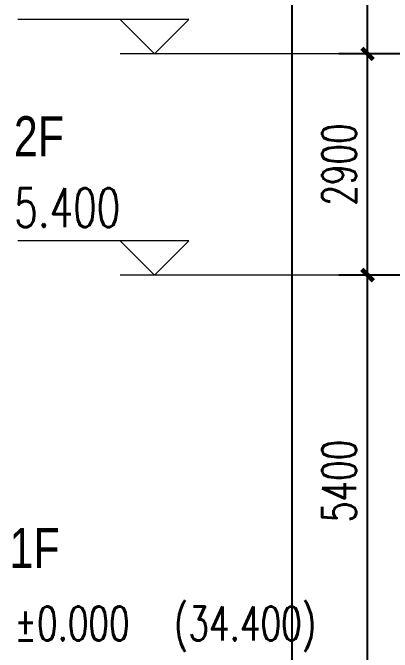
# Model space of a CAD drawing. Header units: millimetres. Extents: x 43 to 235305, y 0 to 139712.
# Drawn here: x 140 to 5110, y 13162 to 21548 of the extents above; entities that cross this region are included whole.
import ezdxf

# ---------------------------------------------------------------- set-up
doc = ezdxf.new("R2010")
doc.units = ezdxf.units.MM
for name, color, linetype in [('A-AXIS-DIMS', 3, 'Continuous'), ('A-ROOM-NAME', 255, 'Continuous'), ('AXIS', 3, 'Continuous'), ('PUB_DIM', 3, 'Continuous'), ('PUB_TEXT', 7, 'Continuous')]:
    doc.layers.add(name, color=color, linetype=linetype)
doc.styles.add('_TCH_DIM', font='SIMPLEX', dxfattribs={"bigfont": 'GBCBIG'})
doc.styles.add('_TCH_DIM_T3', font='SIMPLEX', dxfattribs={"width": 0.705882, "bigfont": 'GBCBIG'})
doc.styles.add('ZBHZ', font='zbxw.shx', dxfattribs={"width": 0.7, "bigfont": 'zbhz.shx'})
doc.dimstyles.new('_TCH_ARCH&&150', dxfattribs={"dimtxt": 446.25, "dimasz": 150, "dimexe": 375, "dimexo": 450, "dimgap": 150, "dimtad": 1, "dimdec": 0, "dimzin": 0, "dimdsep": 46, "dimtxsty": '_TCH_DIM_T3', "dimblk": 'ARCHTICK', "dimcen": 0.09, "dimclrt": 7, "dimazin": 2, "dimtfac": 1, "dimtdec": 0, "dimtix": 1, "dimtmove": 2, "dimatfit": 3, "dimfxl": 1, "dimtolj": 1, "dimtzin": 0, "dimarcsym": 0})

# ---------------------------------------------------------------- blocks, each defined once
blk = doc.blocks.new('_ArchTick')
at = {"color": 0, "linetype": 'ByBlock', "const_width": 0.4}
blk.add_lwpolyline([(-0.5, -0.5), (0.5, 0.5)], dxfattribs=at)
blk = doc.blocks.new('*D4141')
at = {"layer": 'A-AXIS-DIMS', "color": 0, "lineweight": -2, "transparency": 16777216}
for p, q in [((7310.1, 18108), (4412.8, 18108)), ((4787.8, 12708), (4787.8, 18108)), ((7310.1, 12708), (4412.8, 12708))]:
    blk.add_line(p, q, dxfattribs=at)
at = {"layer": 'Defpoints', "color": 0, "transparency": 16777216}
for p in [(4787.8, 18108), (7760.1, 18108), (7760.1, 12708)]:
    blk.add_point(p, dxfattribs=at)
at = {"layer": 'A-AXIS-DIMS', "color": 0, "lineweight": -2, "transparency": 16777216, "xscale": 150, "yscale": 150, "zscale": 150}
for p, rotation in [((4787.8, 18108), 90), ((4787.8, 12708), 270)]:
    blk.add_blockref('_ArchTick', p, dxfattribs=dict(at, rotation=rotation))
at = {"layer": 'A-AXIS-DIMS', "color": 7, "transparency": 16777216, "insert": (4414.7, 15408), "char_height": 446.25, "attachment_point": 5, "rotation": 90, "style": '_TCH_DIM_T3'}
blk.add_mtext('\\A1;5400', dxfattribs=at)
blk = doc.blocks.new('*D4142')
at = {"layer": 'A-AXIS-DIMS', "color": 0, "lineweight": -2, "transparency": 16777216}
for p, q in [((7310.1, 21008), (4412.8, 21008)), ((4787.8, 18108), (4787.8, 21008)), ((7310.1, 18108), (4412.8, 18108))]:
    blk.add_line(p, q, dxfattribs=at)
at = {"layer": 'Defpoints', "color": 0, "transparency": 16777216}
for p in [(4787.8, 21008), (7760.1, 21008), (7760.1, 18108)]:
    blk.add_point(p, dxfattribs=at)
at = {"layer": 'A-AXIS-DIMS', "color": 0, "lineweight": -2, "transparency": 16777216, "xscale": 150, "yscale": 150, "zscale": 150}
for p, rotation in [((4787.8, 21008), 90), ((4787.8, 18108), 270)]:
    blk.add_blockref('_ArchTick', p, dxfattribs=dict(at, rotation=rotation))
at = {"layer": 'A-AXIS-DIMS', "color": 7, "transparency": 16777216, "insert": (4414.7, 19558), "char_height": 446.25, "attachment_point": 5, "rotation": 90, "style": '_TCH_DIM_T3'}
blk.add_mtext('\\A1;2900', dxfattribs=at)
blk = doc.blocks.new('*D4143')
at = {"layer": 'A-AXIS-DIMS', "color": 0, "lineweight": -2, "transparency": 16777216}
for p, q in [((7310.1, 23908), (4412.8, 23908)), ((4787.8, 21008), (4787.8, 23908)), ((7310.1, 21008), (4412.8, 21008))]:
    blk.add_line(p, q, dxfattribs=at)
at = {"layer": 'Defpoints', "color": 0, "transparency": 16777216}
for p in [(4787.8, 23908), (7760.1, 23908), (7760.1, 21008)]:
    blk.add_point(p, dxfattribs=at)
at = {"layer": 'A-AXIS-DIMS', "color": 0, "lineweight": -2, "transparency": 16777216, "xscale": 150, "yscale": 150, "zscale": 150}
for p, rotation in [((4787.8, 23908), 90), ((4787.8, 21008), 270)]:
    blk.add_blockref('_ArchTick', p, dxfattribs=dict(at, rotation=rotation))
at = {"layer": 'A-AXIS-DIMS', "color": 7, "transparency": 16777216, "insert": (4414.7, 22458), "char_height": 446.25, "attachment_point": 5, "rotation": 90, "style": '_TCH_DIM_T3'}
blk.add_mtext('\\A1;2900', dxfattribs=at)
blk = doc.blocks.new('*D3812')
at = {"layer": 'Defpoints', "color": 0, "transparency": 16777216}
for p in [(3798.1, 131208), (7248.1, 131208), (7248.1, 12708)]:
    blk.add_point(p, dxfattribs=at)
at = {"layer": 'PUB_DIM', "color": 0, "lineweight": -2, "transparency": 16777216}
for p, q in [((6798.1, 131208), (3423.1, 131208)), ((3798.1, 12708), (3798.1, 131208)), ((6798.1, 12708), (3423.1, 12708))]:
    blk.add_line(p, q, dxfattribs=at)
at = {"layer": 'PUB_DIM', "color": 0, "lineweight": -2, "transparency": 16777216, "xscale": 150, "yscale": 150, "zscale": 150}
for p, rotation in [((3798.1, 131208), 90), ((3798.1, 12708), 270)]:
    blk.add_blockref('_ArchTick', p, dxfattribs=dict(at, rotation=rotation))
at = {"layer": 'PUB_DIM', "color": 7, "transparency": 16777216, "insert": (3425, 71958), "char_height": 446.25, "attachment_point": 5, "rotation": 90, "style": '_TCH_DIM_T3'}
blk.add_mtext('\\A1;118500', dxfattribs=at)

msp = doc.modelspace()

# ---------------------------------------------------------------- linework, layer by layer
at = {"layer": 'AXIS', "lineweight": 0}
for p, q in [((2448.1, 21458), (204.1, 21458)), ((1998.1, 21008), (1548.1, 21458)), ((1998.1, 21008), (2448.1, 21458)), ((4776.7, 21008), (1548.1, 21008)), ((2448.1, 18558), (204.1, 18558)), ((1998.1, 18108), (1548.1, 18558)), ((1998.1, 18108), (2448.1, 18558)), ((4776.7, 18108), (1548.1, 18108))]:
    msp.add_line(p, q, dxfattribs=at)

# ---------------------------------------------------------------- texts
at = {"layer": 'A-ROOM-NAME', "style": 'ZBHZ', "width": 0.8}
for s, p in [('2F', (154.2, 19666.2)), ('1F', (96.9, 14266.2))]:
    msp.add_text(s, height=525, dxfattribs=at).set_placement(p)
at = {"layer": 'PUB_TEXT', "lineweight": 0, "style": '_TCH_DIM', "width": 0.705882}
for s, height, p in [('5.400', 510, (159.1, 18738)), ('(34.400)', 446.25, (2251.6, 13315.5)), ('%%P0.000', 446.25, (159.1, 13315.5))]:
    msp.add_text(s, height=height, dxfattribs=at).set_placement(p)

# ---------------------------------------------------------------- dimensions: what is measured, and where the dimension line sits
at = {"layer": 'A-AXIS-DIMS'}
for p1, p2, picture, middle in [((7760.1, 21008), (7760.1, 23908), '*D4143', (4414.7, 22458)), ((7760.1, 18108), (7760.1, 21008), '*D4142', (4414.7, 19558)), ((7760.1, 12708), (7760.1, 18108), '*D4141', (4414.7, 15408))]:
    dim = msp.add_aligned_dim(p1=p1, p2=p2, distance=2972.3, dimstyle='_TCH_ARCH&&150', dxfattribs=at)
    dim.commit()
    dim.dimension.update_dxf_attribs({"geometry": picture, "text_midpoint": middle})
at = {"layer": 'PUB_DIM'}
dim = msp.add_aligned_dim(p1=(7248.1, 12708), p2=(7248.1, 131208), distance=3450, dimstyle='_TCH_ARCH&&150', dxfattribs=at)
dim.commit()
dim.dimension.update_dxf_attribs({"geometry": '*D3812', "text_midpoint": (3425, 71958)})

doc.saveas('drawing.dxf')
